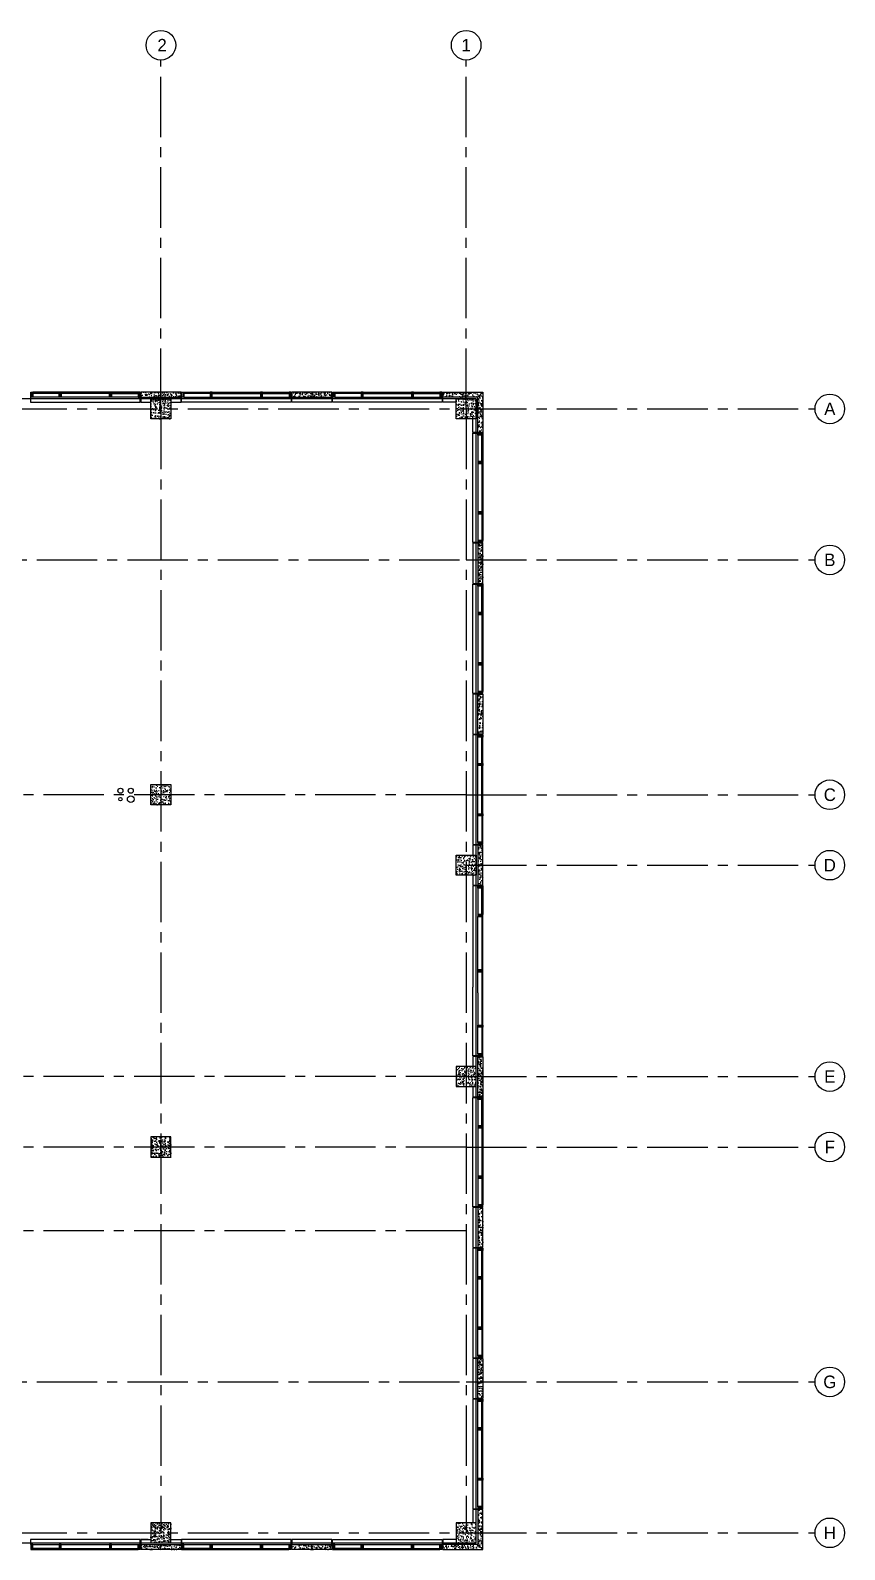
# Model space of a CAD drawing. Header units: inches. Extents: x 5893 to 9323, y 5310 to 7121.
# Drawn here: x 8352 to 9323, y 5310 to 7121 of the extents above; entities that cross this region are included whole.
import ezdxf
from ezdxf.enums import TextEntityAlignment as Align

# ---------------------------------------------------------------- set-up
doc = ezdxf.new("R2010")
doc.units = ezdxf.units.IN
doc.header["$LTSCALE"] = 96
doc.header["$MEASUREMENT"] = 0
doc.header["$PDSIZE"] = 1.5
doc.linetypes.add('CENTER2', pattern=[1.125, 0.75, -0.125, 0.125, -0.125])
doc.layers.get('0').update_dxf_attribs({"linetype": 'CONTINUOUS'})
for name, color, linetype in [('A_0_BLDGRD', 35, 'CENTER2'), ('A_0_COL-GRID', 40, 'CONTINUOUS'), ('A_0_CONST', 11, 'CONTINUOUS'), ('A_0_DIMGRD', 9, 'CENTER2'), ('A_1-7_COL', 7, 'CONTINUOUS'), ('A_1-7_COL_H', 6, 'CONTINUOUS'), ('A_1-7_CW_GLASS', 1, 'CONTINUOUS'), ('A_1-7_CW_GYP', 2, 'CONTINUOUS'), ('A_1-7_CW_MULL', 2, 'CONTINUOUS'), ('A_1-7_CW_PC', 2, 'CONTINUOUS'), ('A_1-7_CW_PC_H', 6, 'CONTINUOUS'), ('A_1-7_CW_SILL', 9, 'CONTINUOUS'), ('A_1-8_COL', 7, 'CONTINUOUS'), ('A_1-8_COL_H', 6, 'CONTINUOUS'), ('A_1-8_CW_GLASS', 1, 'CONTINUOUS'), ('A_1-8_CW_GYP', 2, 'CONTINUOUS'), ('A_1-8_CW_MULL', 2, 'CONTINUOUS'), ('A_1-8_CW_PC', 2, 'CONTINUOUS'), ('A_1-8_CW_PC_H', 6, 'CONTINUOUS'), ('A_1-8_CW_SILL', 9, 'CONTINUOUS'), ('A_1-8_SLEEVE', 9, 'CONTINUOUS'), ('A_1_CW_SLAB', 66, 'CONTINUOUS'), ('A_2-7_CW_GLASS', 1, 'CONTINUOUS'), ('A_2-7_CW_MULL', 2, 'CONTINUOUS'), ('A_2-7_CW_SILL', 9, 'CONTINUOUS'), ('A_2-8_CW_GLASS', 1, 'CONTINUOUS'), ('A_2-8_CW_GYP', 2, 'CONTINUOUS'), ('A_2-8_CW_MULL', 2, 'CONTINUOUS'), ('A_2-8_CW_SILL', 9, 'CONTINUOUS')]:
    doc.layers.add(name, color=color, linetype=linetype)
doc.styles.add('AVANT', font='AVGARDN.TTF')

# ---------------------------------------------------------------- blocks, each defined once
blk = doc.blocks.new('COL_1-8_24X24')
at = {"layer": 'A_1-8_COL_H'}
h = blk.add_hatch(dxfattribs=at)
h.set_pattern_fill('AR-CONC,_I', color=256, style=2)
h.set_pattern_definition([(50, (-6180, -6718.462), (7.172602, -0.6275213), [0.75, -8.25]), (355, (-6180, -6718.462), (-1.3875133, 7.5219213), [0.6, -6.6]), (100.4514, (-6179.402, -6718.5144), (5.785094, 6.8943954), [0.637402, -7.011421]), (46.1842, (-6180, -6716.462), (10.6724105, -1.65519), [1.125, -12.375]), (96.6356, (-6179.111, -6716.6), (9.346627, 9.741179), [0.956103, -10.51713]), (351.1842, (-6180, -6716.462), (9.34662, 9.741186), [0.9, -9.9]), (21, (-6179, -6716.962), (5.9690705, -4.026189), [0.75, -8.25]), (326, (-6179, -6716.962), (2.4331533, 7.2515005), [0.6, -6.6]), (71.4514, (-6178.5026, -6717.2976), (8.4022263, 3.225305), [0.637402, -7.011421]), (37.5, (-6180, -6718.462), (0.12159855, 3.32893854), [0, -6.52, 0, -6.7, 0, -6.625]), (7.5, (-6180, -6718.462), (2.6306954, 3.9441171), [0, -3.82, 0, -6.37, 0, -2.525]), (327.5, (-6182.23, -6718.462), (5.3382244, -0.2255487), [0, -2.5, 0, -7.8, 0, -10.35]), (317.5, (-6183.23, -6718.462), (5.8318617, 1.0010498), [0, -3.25, 0, -5.18, 0, -7.35])])
h.paths.add_polyline_path([(-12, -12), (12, -12), (12, 12), (-12, 12)])
at = {"layer": 'A_0_CONST'}
blk.add_point((0, 0), dxfattribs=at)
at = {"layer": 'A_1-8_COL'}
blk.add_lwpolyline([(-12, -12), (12, -12), (12, 12), (-12, 12)], close=True, dxfattribs=at)
blk = doc.blocks.new('MUL_1-8_EX2')
at = {"layer": 'A_0_CONST'}
blk.add_line((0, 0), (0, -6), dxfattribs=at)
at = {"layer": 'A_1-8_CW_MULL'}
blk.add_lwpolyline([(-1.25, -6), (-1.25, 0), (1.25, 0), (1.25, -0.5), (0.5, -0.5), (0.5, -1.5), (1.25, -1.5), (1.25, -6)], close=True, dxfattribs=at)
blk = doc.blocks.new('MUL_1-8_EX1')
at = {"layer": 'A_0_CONST'}
blk.add_line((0, 0), (0, -6), dxfattribs=at)
at = {"layer": 'A_1-8_CW_MULL'}
blk.add_lwpolyline([(0.5, -1.5), (1.25, -1.5), (1.25, -6), (-1.25, -6), (-1.25, -1.5), (-0.5, -1.5), (-0.5, -0.5), (-1.25, -0.5), (-1.25, 0), (1.25, 0), (1.25, -0.5), (0.5, -0.5)], close=True, dxfattribs=at)
blk = doc.blocks.new('PRE_1-8_COL1')
at = {"layer": 'A_1-8_CW_PC_H'}
h = blk.add_hatch(dxfattribs=at)
h.set_pattern_fill('AR-CONC', color=256, style=0)
h.set_pattern_definition([(50, (-5100, -6744), (7.172602, -0.6275213), [0.75, -8.25]), (355, (-5100, -6744), (-1.3875133, 7.5219213), [0.6, -6.6]), (100.4514, (-5099.402, -6744.052), (5.785094, 6.8943954), [0.637402, -7.011421]), (46.1842, (-5100, -6742), (10.6724105, -1.65519), [1.125, -12.375]), (96.6356, (-5099.111, -6742.138), (9.346627, 9.741179), [0.956103, -10.51713]), (351.1842, (-5100, -6742), (9.34662, 9.741186), [0.9, -9.9]), (21, (-5099, -6742.5), (5.9690705, -4.026189), [0.75, -8.25]), (326, (-5099, -6742.5), (2.433153, 7.2515005), [0.6, -6.6]), (71.4514, (-5098.5026, -6742.8355), (8.4022263, 3.225305), [0.637402, -7.011421]), (37.5, (-5100, -6744), (0.12159855, 3.3289385), [0, -6.52, 0, -6.7, 0, -6.625]), (7.5, (-5100, -6744), (2.6306954, 3.9441171), [0, -3.82, 0, -6.37, 0, -2.525]), (327.5, (-5102.23, -6744), (5.3382244, -0.2255487), [0, -2.5, 0, -7.8, 0, -10.35]), (317.5, (-5103.23, -6744), (5.8318617, 1.0010498), [0, -3.25, 0, -5.18, 0, -7.35])])
h.paths.add_polyline_path([(-24, -6), (24, -6), (24, 0), (-24, 0)])
at = {"layer": 'A_0_CONST'}
blk.add_line((0, 0), (0, -6), dxfattribs=at)
at = {"layer": 'A_1-8_CW_PC'}
blk.add_lwpolyline([(-24, -6), (24, -6), (24, 0), (-24, 0)], close=True, dxfattribs=at)
blk = doc.blocks.new('PRE_1-7_COL1')
at = {"layer": 'A_1-7_CW_PC_H'}
h = blk.add_hatch(dxfattribs=at)
h.set_pattern_fill('AR-CONC', color=256, style=0)
h.set_pattern_definition([(50, (-5100, -6744), (7.172602, -0.6275213), [0.75, -8.25]), (355, (-5100, -6744), (-1.3875133, 7.5219213), [0.6, -6.6]), (100.4514, (-5099.402, -6744.052), (5.785094, 6.8943954), [0.637402, -7.011421]), (46.1842, (-5100, -6742), (10.6724105, -1.65519), [1.125, -12.375]), (96.6356, (-5099.111, -6742.138), (9.346627, 9.741179), [0.956103, -10.51713]), (351.1842, (-5100, -6742), (9.34662, 9.741186), [0.9, -9.9]), (21, (-5099, -6742.5), (5.9690705, -4.026189), [0.75, -8.25]), (326, (-5099, -6742.5), (2.433153, 7.2515005), [0.6, -6.6]), (71.4514, (-5098.5026, -6742.8355), (8.4022263, 3.225305), [0.637402, -7.011421]), (37.5, (-5100, -6744), (0.12159855, 3.3289385), [0, -6.52, 0, -6.7, 0, -6.625]), (7.5, (-5100, -6744), (2.6306954, 3.9441171), [0, -3.82, 0, -6.37, 0, -2.525]), (327.5, (-5102.23, -6744), (5.3382244, -0.2255487), [0, -2.5, 0, -7.8, 0, -10.35]), (317.5, (-5103.23, -6744), (5.8318617, 1.0010498), [0, -3.25, 0, -5.18, 0, -7.35])])
h.paths.add_polyline_path([(-24, -6), (24, -6), (24, 0), (-24, 0)])
at = {"layer": 'A_0_CONST'}
blk.add_line((0, 0), (0, -6), dxfattribs=at)
at = {"layer": 'A_1-7_CW_PC'}
blk.add_lwpolyline([(-24, -6), (24, -6), (24, 0), (-24, 0)], close=True, dxfattribs=at)
blk = doc.blocks.new('MUL_1-7_EX2')
at = {"layer": 'A_0_CONST'}
blk.add_line((0, 0), (0, -6), dxfattribs=at)
at = {"layer": 'A_1-7_CW_MULL'}
blk.add_lwpolyline([(-1.25, -6), (-1.25, 0), (1.25, 0), (1.25, -0.5), (0.5, -0.5), (0.5, -1.5), (1.25, -1.5), (1.25, -6)], close=True, dxfattribs=at)
blk = doc.blocks.new('MUL_1-7_EX1')
at = {"layer": 'A_0_CONST'}
blk.add_line((0, 0), (0, -6), dxfattribs=at)
at = {"layer": 'A_1-7_CW_MULL'}
blk.add_lwpolyline([(-0.5, -1.5), (-1.25, -1.5), (-1.25, -6), (1.25, -6), (1.25, -1.5), (0.5, -1.5), (0.5, -0.5), (1.25, -0.5), (1.25, 0), (-1.25, 0), (-1.25, -0.5), (-0.5, -0.5)], close=True, dxfattribs=at)
blk = doc.blocks.new('PRE_1-7_COL2')
at = {"layer": 'A_1-7_CW_PC_H'}
h = blk.add_hatch(dxfattribs=at)
h.set_pattern_fill('AR-CONC', color=256, angle=90, style=0)
h.set_pattern_definition([(140, (-4476, -6744), (0.6275213, 7.172602), [0.75, -8.25]), (85, (-4476, -6744), (-7.5219213, -1.3875133), [0.6, -6.6]), (190.4514, (-4475.948, -6743.402), (-6.8943954, 5.785094), [0.637402, -7.011421]), (136.1842, (-4478, -6744), (1.65519, 10.6724105), [1.125, -12.375]), (186.6356, (-4477.862, -6743.111), (-9.741179, 9.346627), [0.956103, -10.51713]), (81.1842, (-4478, -6744), (-9.741186, 9.34662), [0.9, -9.9]), (111, (-4477.5, -6743), (4.026189, 5.9690705), [0.75, -8.25]), (56, (-4477.5, -6743), (-7.2515005, 2.433153), [0.6, -6.6]), (161.4514, (-4477.1645, -6742.5026), (-3.225305, 8.402226), [0.637402, -7.011421]), (127.5, (-4476, -6744), (-3.3289385, 0.12159855), [0, -6.52, 0, -6.7, 0, -6.625]), (97.5, (-4476, -6744), (-3.9441171, 2.6306954), [0, -3.82, 0, -6.37, 0, -2.525]), (57.5, (-4476, -6746.23), (0.2255487, 5.3382244), [0, -2.5, 0, -7.8, 0, -10.35]), (47.5, (-4476, -6747.23), (-1.0010498, 5.8318617), [0, -3.25, 0, -5.18, 0, -7.35])])
h.paths.add_polyline_path([(6, -48), (6, -6), (48, -6), (48, 0), (0, 0), (0, -48)])
at = {"layer": 'A_0_CONST'}
for p, q in [((6, -6), (0, 0)), ((24, 0), (24, -6)), ((0, -24), (6, -24))]:
    blk.add_line(p, q, dxfattribs=at)
at = {"layer": 'A_1-7_CW_PC'}
blk.add_lwpolyline([(6, -48), (6, -6), (48, -6), (48, 0), (0, 0), (0, -48)], close=True, dxfattribs=at)
blk = doc.blocks.new('COL_1-7_24X24')
at = {"layer": 'A_1-7_COL_H'}
h = blk.add_hatch(dxfattribs=at)
h.set_pattern_fill('AR-CONC,_I', color=256, style=2)
h.set_pattern_definition([(130, (6180, -6718.462), (-7.172602, -0.6275213), [0.75, -8.25]), (185, (6180, -6718.462), (1.3875133, 7.5219213), [0.6, -6.6]), (79.5486, (6179.402, -6718.5144), (-5.785094, 6.8943954), [0.637402, -7.011421]), (133.8158, (6180, -6716.462), (-10.6724105, -1.65519), [1.125, -12.375]), (83.3644, (6179.111, -6716.6), (-9.346627, 9.741179), [0.956103, -10.51713]), (188.8158, (6180, -6716.462), (-9.34662, 9.741186), [0.9, -9.9]), (159, (6179, -6716.962), (-5.9690705, -4.026189), [0.75, -8.25]), (214, (6179, -6716.962), (-2.4331533, 7.2515005), [0.6, -6.6]), (108.5486, (6178.5026, -6717.2976), (-8.4022263, 3.225305), [0.637402, -7.011421]), (142.5, (6180, -6718.462), (-0.12159855, 3.32893854), [0, -6.52, 0, -6.7, 0, -6.625]), (172.5, (6180, -6718.462), (-2.6306954, 3.9441171), [0, -3.82, 0, -6.37, 0, -2.525]), (212.5, (6182.23, -6718.462), (-5.3382244, -0.2255487), [0, -2.5, 0, -7.8, 0, -10.35]), (222.5, (6183.23, -6718.462), (-5.8318617, 1.0010498), [0, -3.25, 0, -5.18, 0, -7.35])])
h.paths.add_polyline_path([(12, -12), (-12, -12), (-12, 12), (12, 12)])
at = {"layer": 'A_0_CONST'}
blk.add_point((0, 0), dxfattribs=at)
at = {"layer": 'A_1-7_COL'}
blk.add_lwpolyline([(12, -12), (-12, -12), (-12, 12), (12, 12)], close=True, dxfattribs=at)
blk = doc.blocks.new('MUL_2-8_EX1')
at = {"layer": 'A_0_CONST'}
blk.add_line((0, 0), (0, -6), dxfattribs=at)
at = {"layer": 'A_2-8_CW_MULL'}
blk.add_lwpolyline([(-0.5, -1.5), (-1.25, -1.5), (-1.25, -6), (1.25, -6), (1.25, -1.5), (0.5, -1.5), (0.5, -0.5), (1.25, -0.5), (1.25, 0), (-1.25, 0), (-1.25, -0.5), (-0.5, -0.5)], close=True, dxfattribs=at)
blk = doc.blocks.new('MUL_2-8_EX2')
at = {"layer": 'A_0_CONST'}
blk.add_line((0, 0), (0, -6), dxfattribs=at)
at = {"layer": 'A_2-8_CW_MULL'}
blk.add_lwpolyline([(-1.25, -6), (-1.25, 0), (1.25, 0), (1.25, -0.5), (0.5, -0.5), (0.5, -1.5), (1.25, -1.5), (1.25, -6)], close=True, dxfattribs=at)
blk = doc.blocks.new('MUL_2-7_EX1')
at = {"layer": 'A_0_CONST'}
blk.add_line((0, 0), (0, -6), dxfattribs=at)
at = {"layer": 'A_2-7_CW_MULL'}
blk.add_lwpolyline([(-0.5, -1.5), (-1.25, -1.5), (-1.25, -6), (1.25, -6), (1.25, -1.5), (0.5, -1.5), (0.5, -0.5), (1.25, -0.5), (1.25, 0), (-1.25, 0), (-1.25, -0.5), (-0.5, -0.5)], close=True, dxfattribs=at)
blk = doc.blocks.new('MUL_2-7_EX2')
at = {"layer": 'A_0_CONST'}
blk.add_line((0, 0), (0, -6), dxfattribs=at)
at = {"layer": 'A_2-7_CW_MULL'}
blk.add_lwpolyline([(-1.25, -6), (-1.25, 0), (1.25, 0), (1.25, -0.5), (0.5, -0.5), (0.5, -1.5), (1.25, -1.5), (1.25, -6)], close=True, dxfattribs=at)
blk = doc.blocks.new('grid-bbl')
at = {"color": 1, "linetype": 'Continuous'}
blk.add_circle((0, 0.25), 0.184, dxfattribs=at)
at = {"style": 'AVANT'}
blk.add_attdef('-', text='', height=0.156, dxfattribs=at).set_placement((0, 0.25), align=Align.MIDDLE_CENTER)

msp = doc.modelspace()

# ---------------------------------------------------------------- linework, layer by layer
at = {"layer": 'A_0_BLDGRD'}
for p, q in [((6704, 6670), (8872, 6670)), ((8508, 6670), (8508, 5330)), ((8872, 6670), (8872, 5330)), ((6524, 6490), (8872, 6490)), ((8872, 6210), (6344, 6210)), ((8872, 5874), (6344, 5874)), ((8872, 5790), (6344, 5790)), ((8872, 5690), (6316, 5690)), ((6524, 5510), (8872, 5510)), ((6704, 5330), (8872, 5330))]:
    msp.add_line(p, q, dxfattribs=at)
at = {"layer": 'A_0_DIMGRD'}
for p, q in [((8508, 6670), (8508, 7086)), ((8872, 6670), (8872, 7086)), ((8872, 6670), (9288, 6670)), ((8872, 6490), (9288, 6490)), ((8872, 6210), (9288, 6210)), ((8872, 6126), (9288, 6126)), ((8872, 5874), (9288, 5874)), ((8872, 5790), (9288, 5790)), ((8872, 5510), (9288, 5510)), ((8872, 5330), (9288, 5330))]:
    msp.add_line(p, q, dxfattribs=at)
at = {"layer": 'A_1-7_CW_GLASS'}
for p, q in [((8535.2, 6689.5), (8566.7, 6689.5)), ((8566.7, 6688.5), (8535.2, 6688.5)), ((8569.2, 6689.5), (8626.7, 6689.5)), ((8569.2, 6688.5), (8626.7, 6688.5)), ((8660.7, 6689.5), (8629.2, 6689.5)), ((8629.2, 6688.5), (8660.7, 6688.5)), ((8715.2, 6689.5), (8746.7, 6689.5)), ((8746.7, 6688.5), (8715.2, 6688.5)), ((8749.2, 6689.5), (8806.7, 6689.5)), ((8749.2, 6688.5), (8806.7, 6688.5)), ((8840.7, 6689.5), (8809.2, 6689.5)), ((8809.2, 6688.5), (8840.7, 6688.5)), ((8890.5, 6607.2), (8890.5, 6638.7)), ((8891.5, 6638.7), (8891.5, 6607.2)), ((8890.5, 6604.7), (8890.5, 6547.2)), ((8891.5, 6604.7), (8891.5, 6547.2)), ((8890.5, 6544.7), (8890.5, 6513.2)), ((8891.5, 6513.2), (8891.5, 6544.7))]:
    msp.add_line(p, q, dxfattribs=at)
at = {"layer": 'A_1-7_CW_GYP'}
for points in [[(8484, 6684), (8484, 6678), (8496, 6678)], [(8520, 6678), (8532, 6678), (8532, 6684)], [(8712, 6684), (8712, 6678), (8664, 6678), (8664, 6684)], [(8860, 6678), (8844, 6678), (8844, 6684)], [(8886, 6642), (8880, 6642), (8880, 6658)], [(8886, 6510), (8880, 6510), (8880, 6462), (8886, 6462)]]:
    msp.add_lwpolyline(points, dxfattribs=at)
at = {"layer": 'A_1-7_CW_SILL'}
for p, q in [((8535.2, 6690), (8660.7, 6690)), ((8535.2, 6684), (8660.7, 6684)), ((8715.2, 6690), (8840.7, 6690)), ((8715.2, 6684), (8840.7, 6684)), ((8886, 6638.7), (8886, 6513.2)), ((8892, 6638.7), (8892, 6513.2))]:
    msp.add_line(p, q, dxfattribs=at)
for points in [[(8663.2, 6684), (8663.2, 6678), (8532.7, 6678), (8532.7, 6684)], [(8843.2, 6684), (8843.2, 6678), (8712.7, 6678), (8712.7, 6684)], [(8886, 6510.7), (8880, 6510.7), (8880, 6641.2), (8886, 6641.2)]]:
    msp.add_lwpolyline(points, dxfattribs=at)
at = {"layer": 'A_1-7_CW_SILL', "color": 2}
msp.add_lwpolyline([(8493, 5322), (8484, 5322), (8484, 5316)], dxfattribs=at)
at = {"layer": 'A_1-8_CW_GLASS'}
for p, q in [((8355.2, 6689.5), (8386.7, 6689.5)), ((8386.7, 6688.5), (8355.2, 6688.5)), ((8446.7, 6689.5), (8389.2, 6689.5)), ((8446.7, 6688.5), (8389.2, 6688.5)), ((8480.7, 6689.5), (8449.2, 6689.5)), ((8449.2, 6688.5), (8480.7, 6688.5)), ((8890.5, 6427.2), (8890.5, 6458.7)), ((8891.5, 6458.7), (8891.5, 6427.2)), ((8890.5, 6424.7), (8890.5, 6367.2)), ((8891.5, 6424.7), (8891.5, 6367.2)), ((8890.5, 6364.7), (8890.5, 6333.2)), ((8891.5, 6333.2), (8891.5, 6364.7)), ((8890.5, 6247.2), (8890.5, 6278.7)), ((8891.5, 6278.7), (8891.5, 6247.2)), ((8890.5, 6187.2), (8890.5, 6244.7)), ((8891.5, 6187.2), (8891.5, 6244.7)), ((8890.5, 6184.7), (8890.5, 6153.2)), ((8891.5, 6153.2), (8891.5, 6184.7)), ((8890.5, 6067.2), (8890.5, 6098.7)), ((8891.5, 6098.7), (8891.5, 6067.2)), ((8890.5, 6064.7), (8890.5, 6001.2)), ((8891.5, 6001.2), (8891.5, 6064.7)), ((8890.5, 5998.7), (8890.5, 5973.7)), ((8891.5, 5973.7), (8891.5, 5998.7)), ((8890.5, 5932.7), (8890.5, 5901.2)), ((8891.5, 5901.2), (8891.5, 5932.7))]:
    msp.add_line(p, q, dxfattribs=at)
at = {"layer": 'A_1-8_CW_GYP'}
for points in [[(8886, 6330), (8880, 6330), (8880, 6282), (8886, 6282)], [(8886, 6150), (8880, 6150), (8880, 6138)], [(8880, 6114), (8880, 6102), (8886, 6102)]]:
    msp.add_lwpolyline(points, dxfattribs=at)
at = {"layer": 'A_1-8_CW_SILL'}
for p, q in [((8480.7, 6690), (8355.2, 6690)), ((8480.7, 6684), (8355.2, 6684)), ((8886, 6458.7), (8886, 6333.2)), ((8892, 6458.7), (8892, 6333.2)), ((8886, 6153.2), (8886, 6278.7)), ((8892, 6153.2), (8892, 6278.7)), ((8886, 6098.7), (8886, 6067.2)), ((8892, 6098.7), (8892, 6067.2)), ((8886, 5973.7), (8886, 6064.7)), ((8892, 5973.7), (8892, 6064.7)), ((8886, 5901.2), (8886, 5932.7))]:
    msp.add_line(p, q, dxfattribs=at)
for points in [[(8352.7, 6684), (8352.7, 6678), (8483.2, 6678), (8483.2, 6684)], [(8886, 6330.7), (8880, 6330.7), (8880, 6461.2), (8886, 6461.2)], [(8886, 6281.2), (8880, 6281.2), (8880, 6150.7), (8886, 6150.7)], [(8886, 6101.2), (8880, 6101.2), (8880, 5980.5)]]:
    msp.add_lwpolyline(points, dxfattribs=at)
at = {"layer": 'A_1-8_SLEEVE'}
for centre, radius in [((8459.7, 6214.7), 3), ((8472, 6214.7), 3), ((8459.7, 6204.7), 2), ((8472, 6204.7), 4)]:
    msp.add_circle(centre, radius, dxfattribs=at)
at = {"layer": 'A_1_CW_SLAB'}
msp.add_lwpolyline([(7052, 5318), (8884, 5318), (8884, 6682), (7052, 6682)], dxfattribs=at)
at = {"layer": 'A_2-7_CW_GLASS'}
for p, q in [((8890.5, 5455.2), (8890.5, 5486.7)), ((8891.5, 5486.7), (8891.5, 5455.2)), ((8890.5, 5395.2), (8890.5, 5452.7)), ((8891.5, 5395.2), (8891.5, 5452.7)), ((8890.5, 5392.7), (8890.5, 5361.2)), ((8890.5, 5392.7), (8890.5, 5361.2)), ((8891.5, 5361.2), (8891.5, 5392.7)), ((8891.5, 5361.2), (8891.5, 5392.7)), ((8566.7, 5311.5), (8535.2, 5311.5)), ((8535.2, 5310.5), (8566.7, 5310.5)), ((8569.2, 5311.5), (8626.7, 5311.5)), ((8569.2, 5310.5), (8626.7, 5310.5)), ((8629.2, 5311.5), (8660.7, 5311.5)), ((8660.7, 5310.5), (8629.2, 5310.5)), ((8746.7, 5311.5), (8715.2, 5311.5)), ((8715.2, 5310.5), (8746.7, 5310.5)), ((8749.2, 5311.5), (8806.7, 5311.5)), ((8749.2, 5310.5), (8806.7, 5310.5)), ((8809.2, 5311.5), (8840.7, 5311.5)), ((8840.7, 5310.5), (8809.2, 5310.5))]:
    msp.add_line(p, q, dxfattribs=at)
at = {"layer": 'A_2-7_CW_MULL'}
msp.add_lwpolyline([(8886, 5538), (8880, 5538), (8880, 5490), (8886, 5490)], dxfattribs=at)
at = {"layer": 'A_2-7_CW_SILL'}
for p, q in [((8886, 5361.2), (8886, 5486.7)), ((8892, 5361.2), (8892, 5486.7)), ((8535.2, 5316), (8660.7, 5316)), ((8535.2, 5310), (8660.7, 5310)), ((8715.2, 5316), (8840.7, 5316)), ((8715.2, 5310), (8840.7, 5310))]:
    msp.add_line(p, q, dxfattribs=at)
for points in [[(8886, 5489.2), (8880, 5489.2), (8880, 5358.7), (8886, 5358.7)], [(8663.2, 5316), (8663.2, 5322), (8532.7, 5322), (8532.7, 5317)], [(8712.7, 5316), (8712.7, 5322), (8843.2, 5322), (8843.2, 5316)]]:
    msp.add_lwpolyline(points, dxfattribs=at)
at = {"layer": 'A_2-7_CW_SILL', "color": 2}
for points in [[(8886, 5358), (8880, 5358), (8880, 5342)], [(8484, 5316), (8484, 5322), (8496, 5322)], [(8520, 5322), (8532, 5322), (8532, 5316)], [(8712, 5316), (8712, 5322), (8664, 5322), (8664, 5316)], [(8860, 5322), (8844, 5322), (8844, 5316)]]:
    msp.add_lwpolyline(points, dxfattribs=at)
at = {"layer": 'A_2-8_CW_GLASS'}
for p, q in [((8890.5, 5973.7), (8890.5, 5935.2)), ((8891.5, 5973.7), (8891.5, 5935.2)), ((8890.5, 5815.2), (8890.5, 5846.7)), ((8891.5, 5846.7), (8891.5, 5815.2)), ((8890.5, 5812.7), (8890.5, 5755.2)), ((8891.5, 5812.7), (8891.5, 5755.2)), ((8890.5, 5752.7), (8890.5, 5721.2)), ((8891.5, 5721.2), (8891.5, 5752.7)), ((8890.5, 5635.2), (8890.5, 5666.7)), ((8891.5, 5666.7), (8891.5, 5635.2)), ((8890.5, 5575.2), (8890.5, 5632.7)), ((8891.5, 5575.2), (8891.5, 5632.7)), ((8890.5, 5572.7), (8890.5, 5541.2)), ((8891.5, 5541.2), (8891.5, 5572.7)), ((8386.7, 5311.5), (8355.2, 5311.5)), ((8355.2, 5310.5), (8386.7, 5310.5)), ((8389.2, 5311.5), (8446.7, 5311.5)), ((8389.2, 5310.5), (8446.7, 5310.5)), ((8449.2, 5311.5), (8480.7, 5311.5)), ((8480.7, 5310.5), (8449.2, 5310.5))]:
    msp.add_line(p, q, dxfattribs=at)
at = {"layer": 'A_2-8_CW_GYP'}
msp.add_lwpolyline([(8886, 5718), (8880, 5718), (8880, 5670), (8886, 5670)], dxfattribs=at)
at = {"layer": 'A_2-8_CW_SILL'}
for p, q in [((8886, 5973.7), (8886, 5935.2)), ((8892, 5935.2), (8892, 5973.7)), ((8892, 5901.2), (8892, 5932.7)), ((8886, 5846.7), (8886, 5721.2)), ((8892, 5846.7), (8892, 5721.2)), ((8886, 5541.2), (8886, 5666.7)), ((8892, 5541.2), (8892, 5666.7)), ((8355.2, 5316), (8480.7, 5316)), ((8355.2, 5310), (8480.7, 5310))]:
    msp.add_line(p, q, dxfattribs=at)
for points in [[(8886, 5898.7), (8880, 5898.7), (8880, 5980.5)], [(8886, 5718.7), (8880, 5718.7), (8880, 5849.2), (8886, 5849.2)], [(8886, 5669.2), (8880, 5669.2), (8880, 5538.7), (8886, 5538.7)], [(8483.2, 5316), (8483.2, 5322), (8352.7, 5322), (8352.7, 5316)]]:
    msp.add_lwpolyline(points, dxfattribs=at)
at = {"layer": 'A_2-8_CW_SILL', "color": 2}
for points in [[(8886, 5898), (8880, 5898), (8880, 5886)], [(8880, 5862), (8880, 5850), (8886, 5850)]]:
    msp.add_lwpolyline(points, dxfattribs=at)

# ---------------------------------------------------------------- block references
for name, p in [('MUL_1-8_EX2', (8354, 6690)), ('MUL_1-8_EX1', (8388, 6690)), ('MUL_1-8_EX1', (8448, 6690)), ('PRE_1-7_COL1', (8508, 6690)), ('MUL_1-7_EX2', (8534, 6690)), ('MUL_1-7_EX1', (8568, 6690)), ('MUL_1-7_EX1', (8628, 6690)), ('PRE_1-7_COL1', (8688, 6690)), ('MUL_1-7_EX2', (8714, 6690)), ('MUL_1-7_EX1', (8748, 6690)), ('MUL_1-7_EX1', (8808, 6690)), ('COL_1-7_24X24', (8872, 6670))]:
    msp.add_blockref(name, p)
at = {"xscale": -1}
for name, p in [('MUL_1-8_EX2', (8482, 6690)), ('MUL_1-7_EX2', (8662, 6690)), ('MUL_1-7_EX2', (8842, 6690)), ('PRE_1-7_COL2', (8892, 6690)), ('COL_1-8_24X24', (8508, 6670)), ('COL_1-8_24X24', (8508, 6210))]:
    msp.add_blockref(name, p, dxfattribs=at)
for name, p, rotation in [('MUL_1-7_EX2', (8892, 6640), 270), ('MUL_1-7_EX1', (8892, 6606), 270), ('MUL_1-7_EX1', (8892, 6546), 270), ('PRE_1-7_COL1', (8892, 6486), 270), ('MUL_1-8_EX2', (8892, 6460), 270), ('MUL_1-8_EX2', (8892, 6280), 270), ('MUL_1-8_EX1', (8892, 6246), 270), ('MUL_1-8_EX1', (8892, 6186), 270), ('PRE_1-8_COL1', (8892, 6126), 270), ('MUL_2-8_EX2', (8892, 6100), 270), ('MUL_2-8_EX1', (8892, 6066), 270), ('MUL_2-8_EX1', (8892, 6000), 270), ('COL_1-8_24X24', (8872, 5874), 270), ('COL_1-8_24X24', (8508, 5790), 180), ('PRE_1-8_COL1', (8892, 5694), 270), ('MUL_2-7_EX2', (8892, 5488), 270), ('MUL_2-7_EX1', (8892, 5454), 270), ('PRE_1-7_COL2', (8892, 5310), 180), ('COL_1-8_24X24', (8508, 5330), 180), ('MUL_2-8_EX1', (8388, 5310), 180), ('MUL_2-8_EX1', (8448, 5310), 180), ('MUL_2-8_EX2', (8482, 5310), 180)]:
    msp.add_blockref(name, p, dxfattribs=dict(rotation=rotation))
for name, p, rotation in [('MUL_1-7_EX2', (8892, 6512), 270), ('MUL_1-8_EX1', (8892, 6426), 270), ('MUL_1-8_EX1', (8892, 6366), 270), ('MUL_1-8_EX2', (8892, 6332), 270), ('PRE_1-8_COL1', (8892, 6306), 270), ('MUL_1-8_EX2', (8892, 6152), 270), ('COL_1-8_24X24', (8872, 6126), 270), ('MUL_2-8_EX1', (8892, 5934), 270), ('MUL_2-8_EX2', (8892, 5900), 270), ('PRE_1-8_COL1', (8892, 5874), 270), ('PRE_1-7_COL1', (8892, 5514), 270), ('MUL_2-7_EX1', (8892, 5394), 270), ('MUL_2-7_EX2', (8892, 5360), 270), ('COL_1-7_24X24', (8872, 5330), 180), ('MUL_2-8_EX2', (8354, 5310), 180), ('PRE_1-7_COL1', (8508, 5310), 180), ('PRE_1-7_COL1', (8688, 5310), 180)]:
    msp.add_blockref(name, p, dxfattribs=dict(at, rotation=rotation))
at = {"layer": 'A_0_COL-GRID'}
ref = msp.add_blockref('grid-bbl', (8508, 7079.6), dxfattribs=dict(at, xscale=96, yscale=96, zscale=96))
ref.add_attrib('-', '2', dxfattribs={"layer": '0', "height": 15, "style": 'AVANT'}).set_placement((8509.4, 7103.6), align=Align.MIDDLE_CENTER)
at = {"layer": 'A_0_COL-GRID', "xscale": 96, "yscale": 96, "zscale": 96}
for p, values in [((8872, 7079.6), {'-': '1'}), ((9305.6, 6646), {'-': 'A'}), ((9305.6, 6466), {'-': 'B'}), ((9305.6, 6186), {'-': 'C'}), ((9305.6, 6102), {'-': 'D'}), ((9305.6, 5850), {'-': 'E'}), ((9305.6, 5766), {'-': 'F'}), ((9305.6, 5486), {'-': 'G'}), ((9305.6, 5306), {'-': 'H'})]:
    msp.add_blockref('grid-bbl', p, dxfattribs=at).add_auto_attribs(values)
at = {"layer": 'A_2-7_CW_MULL', "xscale": -1, "rotation": 180}
for name, p in [('MUL_1-7_EX2', (8534, 5310)), ('MUL_1-7_EX1', (8568, 5310)), ('MUL_1-7_EX1', (8628, 5310)), ('MUL_1-7_EX2', (8714, 5310)), ('MUL_1-7_EX1', (8748, 5310)), ('MUL_1-7_EX1', (8808, 5310))]:
    msp.add_blockref(name, p, dxfattribs=at)
at = {"layer": 'A_2-7_CW_MULL', "rotation": 180}
for p in [(8662, 5310), (8842, 5310)]:
    msp.add_blockref('MUL_1-7_EX2', p, dxfattribs=at)
at = {"layer": 'A_2-8_CW_MULL', "rotation": 270}
for name, p in [('MUL_1-8_EX2', (8892, 5848)), ('MUL_2-8_EX2', (8892, 5668)), ('MUL_2-8_EX1', (8892, 5634)), ('MUL_2-8_EX1', (8892, 5574))]:
    msp.add_blockref(name, p, dxfattribs=at)
at = {"layer": 'A_2-8_CW_MULL', "xscale": -1, "rotation": 270}
for name, p in [('MUL_1-8_EX1', (8892, 5814)), ('MUL_1-8_EX1', (8892, 5754)), ('MUL_1-8_EX2', (8892, 5720)), ('MUL_2-8_EX2', (8892, 5540))]:
    msp.add_blockref(name, p, dxfattribs=at)

doc.saveas('drawing.dxf')
